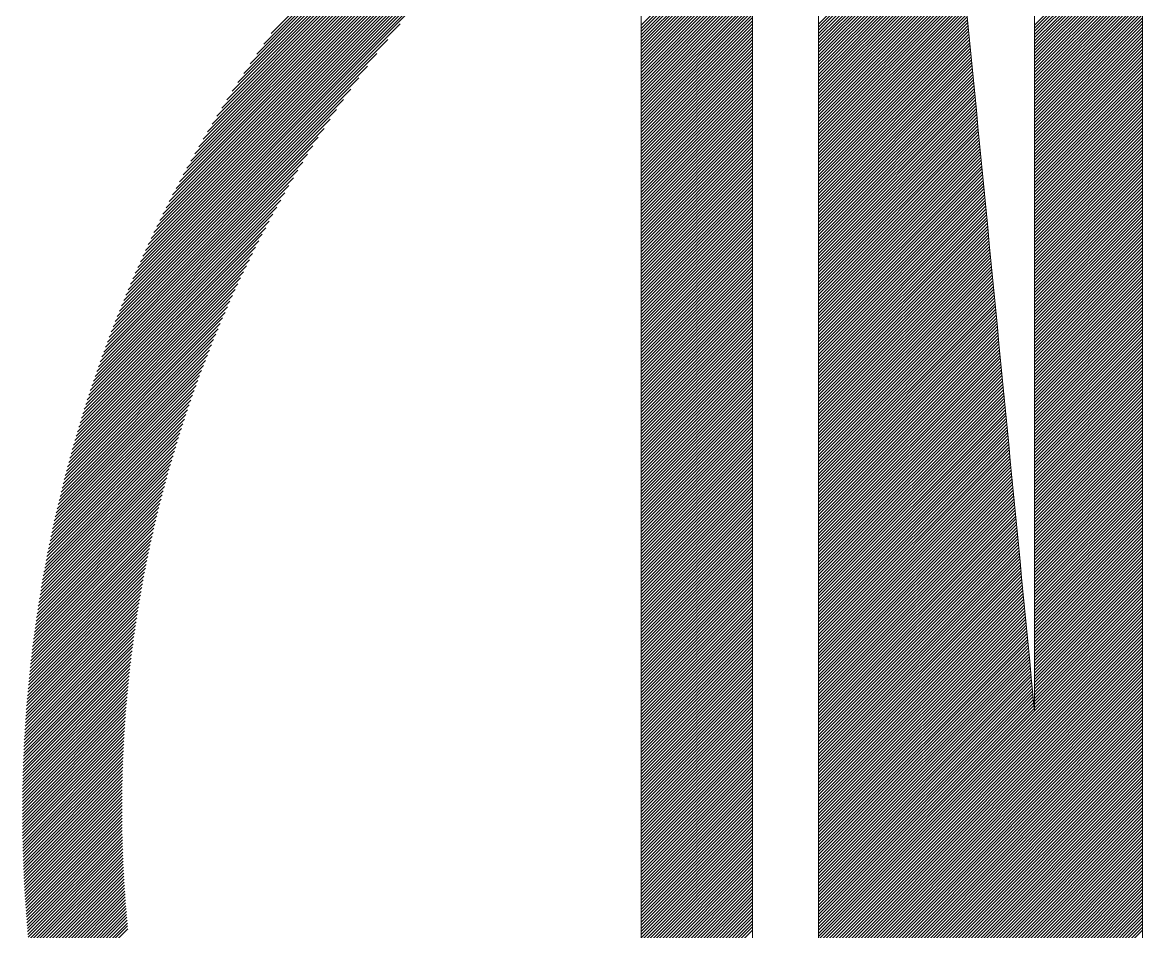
# Model space of a CAD drawing. Header units: inches. Extents: x 35 to 2894, y 23 to 617.
# Drawn here: x 835.71 to 845.79, y 130.03 to 138.21 of the extents above; entities that cross this region are included whole.
import ezdxf

# ---------------------------------------------------------------- set-up
doc = ezdxf.new("R2010")
doc.units = ezdxf.units.IN
doc.header["$MEASUREMENT"] = 0
doc.layers.add('ONDOCS', color=7, linetype='Continuous', lineweight=0)

msp = doc.modelspace()

# ---------------------------------------------------------------- linework, layer by layer
at = {"layer": 'ONDOCS', "color": 7, "linetype": 'Continuous', "lineweight": 0, "ltscale": 100}
for p, q in [((836.684, 135.851), (843.042, 142.209)), ((836.706, 135.901), (842.992, 142.187)), ((836.727, 135.951), (842.942, 142.166)), ((836.75, 136.001), (842.892, 142.143)), ((836.773, 136.052), (842.84, 142.12)), ((836.796, 136.104), (842.789, 142.097)), ((836.82, 136.156), (842.737, 142.073)), ((836.844, 136.209), (842.684, 142.049)), ((836.869, 136.262), (842.631, 142.024)), ((836.895, 136.316), (842.577, 141.998)), ((836.921, 136.371), (842.522, 141.972)), ((836.948, 136.426), (842.467, 141.945)), ((836.976, 136.482), (842.411, 141.917)), ((837.004, 136.539), (842.354, 141.889)), ((837.033, 136.596), (842.297, 141.86)), ((837.063, 136.654), (842.239, 141.83)), ((837.094, 136.713), (842.179, 141.799)), ((837.126, 136.773), (842.119, 141.767)), ((837.158, 136.834), (842.059, 141.735)), ((837.192, 136.896), (841.997, 141.701)), ((837.227, 136.959), (841.934, 141.666)), ((837.262, 137.023), (841.87, 141.631)), ((837.299, 137.088), (841.804, 141.594)), ((837.338, 137.155), (841.738, 141.555)), ((837.377, 137.223), (841.67, 141.516)), ((837.418, 137.292), (841.601, 141.475)), ((837.461, 137.363), (841.53, 141.432)), ((837.505, 137.436), (841.457, 141.388)), ((837.552, 137.511), (841.382, 141.341)), ((837.6, 137.587), (841.306, 141.293)), ((837.651, 137.666), (841.227, 141.242)), ((837.704, 137.748), (841.145, 141.189)), ((837.76, 137.832), (841.061, 141.133)), ((837.82, 137.92), (840.973, 141.073)), ((837.883, 138.011), (840.881, 141.01)), ((837.95, 138.107), (840.786, 140.943)), ((842.876, 138.191), (844.101, 139.416)), ((842.876, 138.163), (844.103, 139.39)), ((842.876, 138.135), (844.106, 139.364)), ((842.876, 138.107), (844.108, 139.338)), ((842.876, 138.078), (844.111, 139.313)), ((842.876, 138.05), (844.113, 139.287)), ((842.876, 138.022), (844.116, 139.261)), ((842.876, 137.993), (844.118, 139.235)), ((842.876, 137.965), (844.121, 139.209)), ((841.278, 138.18), (842.281, 139.183)), ((841.278, 138.152), (842.281, 139.155)), ((841.278, 138.123), (842.281, 139.126)), ((841.278, 138.095), (842.281, 139.098)), ((842.876, 137.937), (844.123, 139.184)), ((842.876, 137.909), (844.126, 139.158)), ((842.876, 137.88), (844.128, 139.132)), ((842.876, 137.852), (844.131, 139.106)), ((844.819, 138.182), (845.791, 139.154)), ((844.819, 138.154), (845.791, 139.126)), ((844.819, 138.126), (845.791, 139.097)), ((841.278, 138.067), (842.281, 139.07)), ((841.278, 138.038), (842.281, 139.041)), ((841.278, 138.01), (842.281, 139.013)), ((842.876, 137.824), (844.133, 139.08)), ((842.876, 137.795), (844.136, 139.055)), ((842.876, 137.767), (844.138, 139.029)), ((842.876, 137.739), (844.141, 139.003)), ((844.819, 138.097), (845.791, 139.069)), ((844.819, 138.069), (845.791, 139.041)), ((844.819, 138.041), (845.791, 139.012)), ((841.278, 137.982), (842.281, 138.985)), ((841.278, 137.954), (842.281, 138.956)), ((841.278, 137.925), (842.281, 138.928)), ((841.278, 137.897), (842.281, 138.9)), ((842.876, 137.71), (844.143, 138.977)), ((842.876, 137.682), (844.146, 138.952)), ((842.876, 137.654), (844.148, 138.926)), ((842.876, 137.626), (844.151, 138.9)), ((844.819, 138.012), (845.791, 138.984)), ((844.819, 137.984), (845.791, 138.956)), ((844.819, 137.956), (845.791, 138.927)), ((844.819, 137.928), (845.791, 138.899)), ((841.278, 137.869), (842.281, 138.872)), ((841.278, 137.84), (842.281, 138.843)), ((841.278, 137.812), (842.281, 138.815)), ((842.876, 137.597), (844.153, 138.874)), ((842.876, 137.569), (844.156, 138.848)), ((842.876, 137.541), (844.158, 138.823)), ((842.876, 137.512), (844.161, 138.797)), ((844.819, 137.899), (845.791, 138.871)), ((844.819, 137.871), (845.791, 138.843)), ((844.819, 137.843), (845.791, 138.814)), ((841.278, 137.784), (842.281, 138.787)), ((841.278, 137.756), (842.281, 138.758)), ((841.278, 137.727), (842.281, 138.73)), ((841.278, 137.699), (842.281, 138.702)), ((842.876, 137.484), (844.163, 138.771)), ((842.876, 137.456), (844.166, 138.745)), ((842.876, 137.428), (844.168, 138.719)), ((842.876, 137.399), (844.171, 138.694)), ((844.819, 137.814), (845.791, 138.786)), ((844.819, 137.786), (845.791, 138.758)), ((844.819, 137.758), (845.791, 138.729)), ((844.819, 137.73), (845.791, 138.701)), ((841.278, 137.671), (842.281, 138.674)), ((841.278, 137.642), (842.281, 138.645)), ((841.278, 137.614), (842.281, 138.617)), ((842.876, 137.371), (844.173, 138.668)), ((842.876, 137.343), (844.176, 138.642)), ((842.876, 137.314), (844.178, 138.616)), ((842.876, 137.286), (844.181, 138.59)), ((844.819, 137.701), (845.791, 138.673)), ((844.819, 137.673), (845.791, 138.644)), ((844.819, 137.645), (845.791, 138.616)), ((836.663, 135.802), (839.43, 138.568)), ((841.278, 137.586), (842.281, 138.589)), ((841.278, 137.557), (842.281, 138.56)), ((841.278, 137.529), (842.281, 138.532)), ((841.278, 137.501), (842.281, 138.504)), ((842.876, 137.258), (844.183, 138.565)), ((842.876, 137.229), (844.186, 138.539)), ((842.876, 137.201), (844.188, 138.513)), ((844.819, 137.616), (845.791, 138.588)), ((844.819, 137.588), (845.791, 138.56)), ((844.819, 137.56), (845.791, 138.531)), ((844.819, 137.531), (845.791, 138.503)), ((841.278, 137.473), (842.281, 138.475)), ((841.278, 137.444), (842.281, 138.447)), ((841.278, 137.416), (842.281, 138.419)), ((841.278, 137.388), (842.281, 138.391)), ((842.876, 137.173), (844.191, 138.487)), ((842.876, 137.145), (844.193, 138.462)), ((842.876, 137.116), (844.196, 138.436)), ((842.876, 137.088), (844.198, 138.41)), ((844.819, 137.503), (845.791, 138.475)), ((844.819, 137.475), (845.791, 138.446)), ((844.819, 137.447), (845.791, 138.418)), ((844.819, 137.418), (845.791, 138.39)), ((836.643, 135.753), (839.247, 138.358)), ((841.278, 137.359), (842.281, 138.362)), ((841.278, 137.331), (842.281, 138.334)), ((841.278, 137.303), (842.281, 138.306)), ((842.876, 137.06), (844.201, 138.384)), ((842.876, 137.031), (844.203, 138.358)), ((842.876, 137.003), (844.206, 138.333)), ((842.876, 136.975), (844.208, 138.307)), ((844.819, 137.39), (845.791, 138.362)), ((844.819, 137.362), (845.791, 138.333)), ((844.819, 137.333), (845.791, 138.305)), ((836.623, 135.705), (839.111, 138.193)), ((841.278, 137.275), (842.281, 138.277)), ((841.278, 137.246), (842.281, 138.249)), ((841.278, 137.218), (842.281, 138.221)), ((841.278, 137.19), (842.281, 138.193)), ((842.876, 136.947), (844.211, 138.281)), ((842.876, 136.918), (844.213, 138.255)), ((842.876, 136.89), (844.216, 138.229)), ((842.876, 136.862), (844.218, 138.204)), ((844.819, 137.305), (845.791, 138.277)), ((844.819, 137.277), (845.791, 138.248)), ((844.819, 137.249), (845.791, 138.22)), ((844.819, 137.22), (845.791, 138.192)), ((841.278, 137.161), (842.281, 138.164)), ((841.278, 137.133), (842.281, 138.136)), ((841.278, 137.105), (842.281, 138.108)), ((842.876, 136.833), (844.221, 138.178)), ((842.876, 136.805), (844.223, 138.152)), ((842.876, 136.777), (844.226, 138.126)), ((842.876, 136.748), (844.228, 138.1)), ((844.819, 137.192), (845.791, 138.163)), ((844.819, 137.164), (845.791, 138.135)), ((844.819, 137.135), (845.791, 138.107)), ((836.603, 135.657), (838.999, 138.053)), ((841.278, 137.076), (842.281, 138.079)), ((841.278, 137.048), (842.281, 138.051)), ((841.278, 137.02), (842.281, 138.023)), ((841.278, 136.992), (842.281, 137.994)), ((842.876, 136.72), (844.231, 138.075)), ((842.876, 136.692), (844.233, 138.049)), ((842.876, 136.664), (844.236, 138.023)), ((842.876, 136.635), (844.238, 137.997)), ((844.819, 137.107), (845.791, 138.079)), ((844.819, 137.079), (845.791, 138.05)), ((844.819, 137.05), (845.791, 138.022)), ((844.819, 137.022), (845.791, 137.994)), ((836.584, 135.609), (838.902, 137.927)), ((841.278, 136.963), (842.281, 137.966)), ((841.278, 136.935), (842.281, 137.938)), ((841.278, 136.907), (842.281, 137.91)), ((842.876, 136.607), (844.241, 137.971)), ((842.876, 136.579), (844.243, 137.946)), ((842.876, 136.55), (844.246, 137.92)), ((842.876, 136.522), (844.248, 137.894)), ((844.819, 136.994), (845.791, 137.965)), ((844.819, 136.966), (845.791, 137.937)), ((844.819, 136.937), (845.791, 137.909)), ((836.565, 135.562), (838.816, 137.813)), ((841.278, 136.878), (842.281, 137.881)), ((841.278, 136.85), (842.281, 137.853)), ((841.278, 136.822), (842.281, 137.825)), ((841.278, 136.793), (842.281, 137.796)), ((842.876, 136.494), (844.251, 137.868)), ((842.876, 136.465), (844.253, 137.843)), ((842.876, 136.437), (844.256, 137.817)), ((842.876, 136.409), (844.258, 137.791)), ((844.819, 136.909), (845.791, 137.881)), ((844.819, 136.881), (845.791, 137.852)), ((844.819, 136.852), (845.791, 137.824)), ((844.819, 136.824), (845.791, 137.796)), ((836.547, 135.515), (838.738, 137.707)), ((841.278, 136.765), (842.281, 137.768)), ((841.278, 136.737), (842.281, 137.74)), ((841.278, 136.709), (842.281, 137.712)), ((841.278, 136.68), (842.281, 137.683)), ((842.876, 136.381), (844.261, 137.765)), ((842.876, 136.352), (844.263, 137.739)), ((842.876, 136.324), (844.266, 137.714)), ((842.876, 136.296), (844.268, 137.688)), ((844.819, 136.796), (845.791, 137.767)), ((844.819, 136.767), (845.791, 137.739)), ((844.819, 136.739), (845.791, 137.711)), ((836.529, 135.469), (838.666, 137.607)), ((841.278, 136.652), (842.281, 137.655)), ((841.278, 136.624), (842.281, 137.627)), ((841.278, 136.595), (842.281, 137.598)), ((842.876, 136.267), (844.271, 137.662)), ((842.876, 136.239), (844.273, 137.636)), ((842.876, 136.211), (844.276, 137.61)), ((842.876, 136.183), (844.278, 137.585)), ((844.819, 136.711), (845.791, 137.682)), ((844.819, 136.683), (845.791, 137.654)), ((844.819, 136.654), (845.791, 137.626)), ((844.819, 136.626), (845.791, 137.598)), ((836.511, 135.423), (838.6, 137.512)), ((841.278, 136.567), (842.281, 137.57)), ((841.278, 136.539), (842.281, 137.542)), ((841.278, 136.511), (842.281, 137.513)), ((841.278, 136.482), (842.281, 137.485)), ((842.876, 136.154), (844.281, 137.559)), ((842.876, 136.126), (844.283, 137.533)), ((842.876, 136.098), (844.286, 137.507)), ((842.876, 136.069), (844.288, 137.481)), ((844.819, 136.598), (845.791, 137.569)), ((844.819, 136.569), (845.791, 137.541)), ((844.819, 136.541), (845.791, 137.513)), ((844.819, 136.513), (845.791, 137.484)), ((836.493, 135.377), (838.539, 137.422)), ((841.278, 136.454), (842.281, 137.457)), ((841.278, 136.426), (842.281, 137.429)), ((841.278, 136.397), (842.281, 137.4)), ((842.876, 136.041), (844.291, 137.456)), ((842.876, 136.013), (844.293, 137.43)), ((842.876, 135.984), (844.296, 137.404)), ((844.819, 136.485), (845.791, 137.456)), ((844.819, 136.456), (845.791, 137.428)), ((844.819, 136.428), (845.791, 137.4)), ((836.476, 135.332), (838.481, 137.336)), ((841.278, 136.369), (842.281, 137.372)), ((841.278, 136.341), (842.281, 137.344)), ((841.278, 136.312), (842.281, 137.315)), ((841.278, 136.284), (842.281, 137.287)), ((842.876, 135.956), (844.298, 137.378)), ((842.876, 135.928), (844.301, 137.352)), ((842.876, 135.9), (844.303, 137.327)), ((842.876, 135.871), (844.306, 137.301)), ((844.819, 136.4), (845.791, 137.371)), ((844.819, 136.371), (845.791, 137.343)), ((844.819, 136.343), (845.791, 137.315)), ((844.819, 136.315), (845.791, 137.286)), ((836.46, 135.287), (838.426, 137.253)), ((841.278, 136.256), (842.281, 137.259)), ((841.278, 136.228), (842.281, 137.23)), ((841.278, 136.199), (842.281, 137.202)), ((842.876, 135.843), (844.308, 137.275)), ((842.876, 135.815), (844.311, 137.249)), ((842.876, 135.786), (844.313, 137.224)), ((842.876, 135.758), (844.316, 137.198)), ((844.819, 136.286), (845.791, 137.258)), ((844.819, 136.258), (845.791, 137.23)), ((844.819, 136.23), (845.791, 137.201)), ((836.427, 135.198), (838.325, 137.096)), ((836.443, 135.242), (838.374, 137.173)), ((841.278, 136.171), (842.281, 137.174)), ((841.278, 136.143), (842.281, 137.146)), ((841.278, 136.114), (842.281, 137.117)), ((841.278, 136.086), (842.281, 137.089)), ((842.876, 135.73), (844.318, 137.172)), ((842.876, 135.702), (844.321, 137.146)), ((842.876, 135.673), (844.323, 137.12)), ((842.876, 135.645), (844.326, 137.095)), ((844.819, 136.202), (845.791, 137.173)), ((844.819, 136.173), (845.791, 137.145)), ((844.819, 136.145), (845.791, 137.117)), ((844.819, 136.117), (845.791, 137.088)), ((836.411, 135.154), (838.278, 137.021)), ((841.278, 136.058), (842.281, 137.061)), ((841.278, 136.03), (842.281, 137.032)), ((841.278, 136.001), (842.281, 137.004)), ((842.876, 135.617), (844.329, 137.069)), ((842.876, 135.588), (844.331, 137.043)), ((842.876, 135.56), (844.334, 137.017)), ((842.876, 135.532), (844.336, 136.991)), ((844.819, 136.088), (845.791, 137.06)), ((844.819, 136.06), (845.791, 137.032)), ((844.819, 136.032), (845.791, 137.003)), ((836.381, 135.066), (838.191, 136.877)), ((836.396, 135.11), (838.234, 136.948)), ((841.278, 135.973), (842.281, 136.976)), ((841.278, 135.945), (842.281, 136.948)), ((841.278, 135.916), (842.281, 136.919)), ((841.278, 135.888), (842.281, 136.891)), ((842.876, 135.503), (844.339, 136.966)), ((842.876, 135.475), (844.341, 136.94)), ((842.876, 135.447), (844.344, 136.914)), ((842.876, 135.419), (844.346, 136.888)), ((844.819, 136.004), (845.791, 136.975)), ((844.819, 135.975), (845.791, 136.947)), ((844.819, 135.947), (845.791, 136.919)), ((844.819, 135.919), (845.791, 136.89)), ((836.366, 135.023), (838.15, 136.807)), ((841.278, 135.86), (842.281, 136.863)), ((841.278, 135.831), (842.281, 136.834)), ((841.278, 135.803), (842.281, 136.806)), ((841.278, 135.775), (842.281, 136.778)), ((842.876, 135.39), (844.349, 136.862)), ((842.876, 135.362), (844.351, 136.837)), ((842.876, 135.334), (844.354, 136.811)), ((842.876, 135.305), (844.356, 136.785)), ((844.819, 135.89), (845.791, 136.862)), ((844.819, 135.862), (845.791, 136.834)), ((844.819, 135.834), (845.791, 136.805)), ((844.819, 135.805), (845.791, 136.777)), ((836.351, 134.98), (838.11, 136.739)), ((841.278, 135.747), (842.281, 136.749)), ((841.278, 135.718), (842.281, 136.721)), ((841.278, 135.69), (842.281, 136.693)), ((842.876, 135.277), (844.359, 136.759)), ((842.876, 135.249), (844.361, 136.733)), ((842.876, 135.221), (844.364, 136.708)), ((842.876, 135.192), (844.366, 136.682)), ((844.819, 135.777), (845.791, 136.749)), ((844.819, 135.749), (845.791, 136.72)), ((844.819, 135.721), (845.791, 136.692)), ((836.323, 134.895), (838.036, 136.608)), ((836.337, 134.937), (838.072, 136.673)), ((841.278, 135.662), (842.281, 136.665)), ((841.278, 135.633), (842.281, 136.636)), ((841.278, 135.605), (842.281, 136.608)), ((841.278, 135.577), (842.281, 136.58)), ((842.876, 135.164), (844.369, 136.656)), ((842.876, 135.136), (844.371, 136.63)), ((842.876, 135.107), (844.374, 136.605)), ((842.876, 135.079), (844.376, 136.579)), ((844.819, 135.692), (845.791, 136.664)), ((844.819, 135.664), (845.791, 136.636)), ((844.819, 135.636), (845.791, 136.607)), ((844.819, 135.607), (845.791, 136.579)), ((836.295, 134.811), (837.966, 136.482)), ((836.309, 134.853), (838, 136.544)), ((841.278, 135.549), (842.281, 136.551)), ((841.278, 135.52), (842.281, 136.523)), ((841.278, 135.492), (842.281, 136.495)), ((842.876, 135.051), (844.379, 136.553)), ((842.876, 135.022), (844.381, 136.527)), ((842.876, 134.994), (844.384, 136.501)), ((842.876, 134.966), (844.386, 136.476)), ((844.819, 135.579), (845.791, 136.551)), ((844.819, 135.551), (845.791, 136.522)), ((844.819, 135.523), (845.791, 136.494)), ((836.282, 134.769), (837.933, 136.42)), ((841.278, 135.464), (842.281, 136.467)), ((841.278, 135.435), (842.281, 136.438)), ((841.278, 135.407), (842.281, 136.41)), ((841.278, 135.379), (842.281, 136.382)), ((842.876, 134.938), (844.389, 136.45)), ((842.876, 134.909), (844.391, 136.424)), ((842.876, 134.881), (844.394, 136.398)), ((842.876, 134.853), (844.396, 136.372)), ((844.819, 135.494), (845.791, 136.466)), ((844.819, 135.466), (845.791, 136.437)), ((844.819, 135.438), (845.791, 136.409)), ((844.819, 135.409), (845.791, 136.381)), ((836.256, 134.687), (837.87, 136.301)), ((836.269, 134.728), (837.901, 136.36)), ((841.278, 135.35), (842.281, 136.353)), ((841.278, 135.322), (842.281, 136.325)), ((841.278, 135.294), (842.281, 136.297)), ((842.876, 134.824), (844.399, 136.347)), ((842.876, 134.796), (844.401, 136.321)), ((842.876, 134.768), (844.404, 136.295)), ((844.819, 135.381), (845.791, 136.353)), ((844.819, 135.353), (845.791, 136.324)), ((844.819, 135.324), (845.791, 136.296)), ((836.231, 134.605), (837.81, 136.185)), ((836.243, 134.646), (837.839, 136.242)), ((841.278, 135.266), (842.281, 136.268)), ((841.278, 135.237), (842.281, 136.24)), ((841.278, 135.209), (842.281, 136.212)), ((841.278, 135.181), (842.281, 136.184)), ((842.876, 134.739), (844.406, 136.269)), ((842.876, 134.711), (844.409, 136.243)), ((842.876, 134.683), (844.411, 136.218)), ((842.876, 134.655), (844.414, 136.192)), ((844.819, 135.296), (845.791, 136.268)), ((844.819, 135.268), (845.791, 136.239)), ((844.819, 135.24), (845.791, 136.211)), ((844.819, 135.211), (845.791, 136.183)), ((836.207, 134.524), (837.754, 136.072)), ((836.219, 134.565), (837.782, 136.128)), ((841.278, 135.152), (842.281, 136.155)), ((841.278, 135.124), (842.281, 136.127)), ((841.278, 135.096), (842.281, 136.099)), ((841.278, 135.067), (842.281, 136.07)), ((842.876, 134.626), (844.416, 136.166)), ((842.876, 134.598), (844.419, 136.14)), ((842.876, 134.57), (844.421, 136.114)), ((842.876, 134.541), (844.424, 136.089)), ((844.819, 135.183), (845.791, 136.155)), ((844.819, 135.155), (845.791, 136.126)), ((844.819, 135.126), (845.791, 136.098)), ((836.195, 134.484), (837.727, 136.017)), ((841.278, 135.039), (842.281, 136.042)), ((841.278, 135.011), (842.281, 136.014)), ((841.278, 134.983), (842.281, 135.986)), ((842.876, 134.513), (844.426, 136.063)), ((842.876, 134.485), (844.429, 136.037)), ((842.876, 134.457), (844.431, 136.011)), ((842.876, 134.428), (844.434, 135.986)), ((844.819, 135.098), (845.791, 136.07)), ((844.819, 135.07), (845.791, 136.041)), ((844.819, 135.041), (845.791, 136.013)), ((844.819, 135.013), (845.791, 135.985)), ((836.172, 134.405), (837.675, 135.908)), ((836.183, 134.445), (837.701, 135.962)), ((841.278, 134.954), (842.281, 135.957)), ((841.278, 134.926), (842.281, 135.929)), ((841.278, 134.898), (842.281, 135.901)), ((841.278, 134.869), (842.281, 135.872)), ((842.876, 134.4), (844.436, 135.96)), ((842.876, 134.372), (844.439, 135.934)), ((842.876, 134.343), (844.441, 135.908)), ((842.876, 134.315), (844.444, 135.882)), ((844.819, 134.985), (845.791, 135.956)), ((844.819, 134.957), (845.791, 135.928)), ((844.819, 134.928), (845.791, 135.9)), ((844.819, 134.9), (845.791, 135.872)), ((836.15, 134.326), (837.626, 135.803)), ((836.161, 134.365), (837.65, 135.855)), ((841.278, 134.841), (842.281, 135.844)), ((841.278, 134.813), (842.281, 135.816)), ((841.278, 134.785), (842.281, 135.787)), ((842.876, 134.287), (844.446, 135.857)), ((842.876, 134.258), (844.449, 135.831)), ((842.876, 134.23), (844.451, 135.805)), ((842.876, 134.202), (844.454, 135.779)), ((844.819, 134.872), (845.791, 135.843)), ((844.819, 134.843), (845.791, 135.815)), ((844.819, 134.815), (845.791, 135.787)), ((836.129, 134.248), (837.579, 135.699)), ((836.139, 134.287), (837.603, 135.751)), ((841.278, 134.756), (842.281, 135.759)), ((841.278, 134.728), (842.281, 135.731)), ((841.278, 134.7), (842.281, 135.703)), ((841.278, 134.671), (842.281, 135.674)), ((842.876, 134.174), (844.456, 135.753)), ((842.876, 134.145), (844.459, 135.728)), ((842.876, 134.117), (844.461, 135.702)), ((842.876, 134.089), (844.464, 135.676)), ((844.819, 134.787), (845.791, 135.758)), ((844.819, 134.759), (845.791, 135.73)), ((844.819, 134.73), (845.791, 135.702)), ((844.819, 134.702), (845.791, 135.674)), ((836.108, 134.171), (837.535, 135.598)), ((836.118, 134.21), (837.557, 135.648)), ((841.278, 134.643), (842.281, 135.646)), ((841.278, 134.615), (842.281, 135.618)), ((841.278, 134.586), (842.281, 135.589)), ((842.876, 134.06), (844.466, 135.65)), ((842.876, 134.032), (844.469, 135.624)), ((842.876, 134.004), (844.471, 135.599)), ((842.876, 133.976), (844.474, 135.573)), ((844.819, 134.674), (845.791, 135.645)), ((844.819, 134.645), (845.791, 135.617)), ((844.819, 134.617), (845.791, 135.589)), ((836.088, 134.095), (837.492, 135.499)), ((836.098, 134.133), (837.513, 135.548)), ((841.278, 134.558), (842.281, 135.561)), ((841.278, 134.53), (842.281, 135.533)), ((841.278, 134.502), (842.281, 135.505)), ((841.278, 134.473), (842.281, 135.476)), ((842.876, 133.947), (844.476, 135.547)), ((842.876, 133.919), (844.479, 135.521)), ((842.876, 133.891), (844.481, 135.495)), ((842.876, 133.862), (844.484, 135.47)), ((844.819, 134.589), (845.791, 135.56)), ((844.819, 134.56), (845.791, 135.532)), ((844.819, 134.532), (845.791, 135.504)), ((844.819, 134.504), (845.791, 135.475)), ((836.069, 134.019), (837.452, 135.402)), ((836.079, 134.057), (837.472, 135.45)), ((841.278, 134.445), (842.281, 135.448)), ((841.278, 134.417), (842.281, 135.42)), ((841.278, 134.388), (842.281, 135.391)), ((842.876, 133.834), (844.486, 135.444)), ((842.876, 133.806), (844.489, 135.418)), ((842.876, 133.777), (844.491, 135.392)), ((842.876, 133.749), (844.494, 135.367)), ((844.819, 134.476), (845.791, 135.447)), ((844.819, 134.447), (845.791, 135.419)), ((844.819, 134.419), (845.791, 135.391)), ((836.051, 133.944), (837.413, 135.307)), ((836.06, 133.982), (837.432, 135.354)), ((841.278, 134.36), (842.281, 135.363)), ((841.278, 134.332), (842.281, 135.335)), ((841.278, 134.304), (842.281, 135.306)), ((841.278, 134.275), (842.281, 135.278)), ((842.876, 133.721), (844.496, 135.341)), ((842.876, 133.693), (844.499, 135.315)), ((842.876, 133.664), (844.501, 135.289)), ((844.819, 134.391), (845.791, 135.362)), ((844.819, 134.362), (845.791, 135.334)), ((844.819, 134.334), (845.791, 135.306)), ((844.819, 134.306), (845.791, 135.277)), ((836.024, 133.833), (837.358, 135.167)), ((836.033, 133.87), (837.376, 135.213)), ((836.042, 133.907), (837.394, 135.26)), ((841.278, 134.247), (842.281, 135.25)), ((841.278, 134.219), (842.281, 135.222)), ((841.278, 134.19), (842.281, 135.193)), ((841.278, 134.162), (842.281, 135.165)), ((842.876, 133.636), (844.504, 135.263)), ((842.876, 133.608), (844.506, 135.238)), ((842.876, 133.579), (844.509, 135.212)), ((842.876, 133.551), (844.511, 135.186)), ((844.819, 134.278), (845.791, 135.249)), ((844.819, 134.249), (845.791, 135.221)), ((844.819, 134.221), (845.791, 135.193)), ((844.819, 134.193), (845.791, 135.164)), ((836.008, 133.76), (837.323, 135.075)), ((836.016, 133.796), (837.34, 135.121)), ((841.278, 134.134), (842.281, 135.137)), ((841.278, 134.105), (842.281, 135.108)), ((841.278, 134.077), (842.281, 135.08)), ((842.876, 133.523), (844.514, 135.16)), ((842.876, 133.495), (844.516, 135.134)), ((842.876, 133.466), (844.519, 135.109)), ((842.876, 133.438), (844.521, 135.083)), ((844.819, 134.164), (845.791, 135.136)), ((844.819, 134.136), (845.791, 135.108)), ((844.819, 134.108), (845.791, 135.079)), ((835.991, 133.687), (837.29, 134.985)), ((835.999, 133.723), (837.306, 135.03)), ((841.278, 134.049), (842.281, 135.052)), ((841.278, 134.021), (842.281, 135.023)), ((841.278, 133.992), (842.281, 134.995)), ((841.278, 133.964), (842.281, 134.967)), ((842.876, 133.41), (844.524, 135.057)), ((842.876, 133.381), (844.526, 135.031)), ((842.876, 133.353), (844.529, 135.005)), ((842.876, 133.325), (844.531, 134.98)), ((844.819, 134.079), (845.791, 135.051)), ((844.819, 134.051), (845.791, 135.023)), ((844.819, 134.023), (845.791, 134.994)), ((844.819, 133.995), (845.791, 134.966)), ((835.976, 133.615), (837.258, 134.897)), ((835.984, 133.651), (837.274, 134.941)), ((841.278, 133.936), (842.281, 134.939)), ((841.278, 133.907), (842.281, 134.91)), ((841.278, 133.879), (842.281, 134.882)), ((842.876, 133.296), (844.534, 134.954)), ((842.876, 133.268), (844.536, 134.928)), ((842.876, 133.24), (844.539, 134.902)), ((842.876, 133.212), (844.541, 134.876)), ((844.819, 133.966), (845.791, 134.938)), ((844.819, 133.938), (845.791, 134.91)), ((844.819, 133.91), (845.791, 134.881)), ((835.954, 133.507), (837.212, 134.766)), ((835.961, 133.543), (837.227, 134.809)), ((835.968, 133.579), (837.242, 134.853)), ((841.278, 133.851), (842.281, 134.854)), ((841.278, 133.823), (842.281, 134.825)), ((841.278, 133.794), (842.281, 134.797)), ((841.278, 133.766), (842.281, 134.769)), ((842.876, 133.183), (844.544, 134.851)), ((842.876, 133.155), (844.546, 134.825)), ((842.876, 133.127), (844.549, 134.799)), ((842.876, 133.098), (844.551, 134.773)), ((844.819, 133.881), (845.791, 134.853)), ((844.819, 133.853), (845.791, 134.825)), ((844.819, 133.825), (845.791, 134.796)), ((844.819, 133.797), (845.791, 134.768)), ((835.939, 133.437), (837.183, 134.681)), ((835.946, 133.472), (837.198, 134.723)), ((841.278, 133.738), (842.281, 134.741)), ((841.278, 133.709), (842.281, 134.712)), ((841.278, 133.681), (842.281, 134.684)), ((842.876, 133.07), (844.554, 134.748)), ((842.876, 133.042), (844.556, 134.722)), ((842.876, 133.013), (844.559, 134.696)), ((842.876, 132.985), (844.561, 134.67)), ((844.819, 133.768), (845.791, 134.74)), ((844.819, 133.74), (845.791, 134.711)), ((844.819, 133.712), (845.791, 134.683)), ((835.926, 133.367), (837.156, 134.596)), ((835.933, 133.402), (837.169, 134.638)), ((841.278, 133.653), (842.281, 134.656)), ((841.278, 133.624), (842.281, 134.627)), ((841.278, 133.596), (842.281, 134.599)), ((841.278, 133.568), (842.281, 134.571)), ((842.876, 132.957), (844.564, 134.644)), ((842.876, 132.929), (844.566, 134.619)), ((842.876, 132.9), (844.569, 134.593)), ((842.876, 132.872), (844.571, 134.567)), ((844.819, 133.683), (845.791, 134.655)), ((844.819, 133.655), (845.791, 134.627)), ((844.819, 133.627), (845.791, 134.598)), ((844.819, 133.598), (845.791, 134.57)), ((835.906, 133.262), (837.116, 134.472)), ((835.913, 133.297), (837.129, 134.513)), ((835.919, 133.332), (837.142, 134.555)), ((841.278, 133.54), (842.281, 134.542)), ((841.278, 133.511), (842.281, 134.514)), ((841.278, 133.483), (842.281, 134.486)), ((841.278, 133.455), (842.281, 134.458)), ((842.876, 132.844), (844.574, 134.541)), ((842.876, 132.815), (844.576, 134.515)), ((842.876, 132.787), (844.579, 134.49)), ((842.876, 132.759), (844.581, 134.464)), ((844.819, 133.57), (845.791, 134.542)), ((844.819, 133.542), (845.791, 134.513)), ((844.819, 133.514), (845.791, 134.485)), ((835.894, 133.193), (837.091, 134.39)), ((835.9, 133.228), (837.103, 134.431)), ((841.278, 133.426), (842.281, 134.429)), ((841.278, 133.398), (842.281, 134.401)), ((841.278, 133.37), (842.281, 134.373)), ((842.876, 132.731), (844.584, 134.438)), ((842.876, 132.702), (844.586, 134.412)), ((842.876, 132.674), (844.589, 134.386)), ((842.876, 132.646), (844.591, 134.361)), ((844.819, 133.485), (845.791, 134.457)), ((844.819, 133.457), (845.791, 134.429)), ((844.819, 133.429), (845.791, 134.4)), ((844.819, 133.4), (845.791, 134.372)), ((835.877, 133.091), (837.055, 134.269)), ((835.882, 133.125), (837.067, 134.309)), ((835.888, 133.159), (837.079, 134.35)), ((841.278, 133.342), (842.281, 134.344)), ((841.278, 133.313), (842.281, 134.316)), ((841.278, 133.285), (842.281, 134.288)), ((841.278, 133.257), (842.281, 134.26)), ((842.876, 132.617), (844.594, 134.335)), ((842.876, 132.589), (844.596, 134.309)), ((842.876, 132.561), (844.599, 134.283)), ((842.876, 132.532), (844.601, 134.258)), ((844.819, 133.372), (845.791, 134.344)), ((844.819, 133.344), (845.791, 134.315)), ((844.819, 133.315), (845.791, 134.287)), ((844.819, 133.287), (845.791, 134.259)), ((835.865, 133.023), (837.032, 134.19)), ((835.871, 133.057), (837.043, 134.229)), ((841.278, 133.228), (842.281, 134.231)), ((841.278, 133.2), (842.281, 134.203)), ((841.278, 133.172), (842.281, 134.175)), ((842.876, 132.504), (844.604, 134.232)), ((842.876, 132.476), (844.606, 134.206)), ((842.876, 132.448), (844.609, 134.18)), ((844.819, 133.259), (845.791, 134.23)), ((844.819, 133.231), (845.791, 134.202)), ((844.819, 133.202), (845.791, 134.174)), ((835.85, 132.923), (836.999, 134.072)), ((835.855, 132.956), (837.01, 134.111)), ((835.86, 132.99), (837.021, 134.15)), ((841.278, 133.143), (842.281, 134.146)), ((841.278, 133.115), (842.281, 134.118)), ((841.278, 133.087), (842.281, 134.09)), ((841.278, 133.059), (842.281, 134.061)), ((842.876, 132.419), (844.611, 134.154)), ((842.876, 132.391), (844.614, 134.129)), ((842.876, 132.363), (844.616, 134.103)), ((842.876, 132.334), (844.619, 134.077)), ((844.819, 133.174), (845.791, 134.146)), ((844.819, 133.146), (845.791, 134.117)), ((844.819, 133.117), (845.791, 134.089)), ((844.819, 133.089), (845.791, 134.061)), ((835.835, 132.823), (836.969, 133.957)), ((835.84, 132.856), (836.979, 133.995)), ((835.845, 132.889), (836.989, 134.034)), ((841.278, 133.03), (842.281, 134.033)), ((841.278, 133.002), (842.281, 134.005)), ((841.278, 132.974), (842.281, 133.977)), ((842.876, 132.306), (844.621, 134.051)), ((842.876, 132.278), (844.624, 134.025)), ((842.876, 132.25), (844.626, 134)), ((842.876, 132.221), (844.629, 133.974)), ((844.819, 133.061), (845.791, 134.032)), ((844.819, 133.033), (845.791, 134.004)), ((844.819, 133.004), (845.791, 133.976)), ((835.826, 132.757), (836.949, 133.881)), ((835.83, 132.79), (836.959, 133.919)), ((841.278, 132.945), (842.281, 133.948)), ((841.278, 132.917), (842.281, 133.92)), ((841.278, 132.889), (842.281, 133.892)), ((841.278, 132.86), (842.281, 133.863)), ((842.876, 132.193), (844.631, 133.948)), ((842.876, 132.165), (844.634, 133.922)), ((842.876, 132.136), (844.636, 133.896)), ((842.876, 132.108), (844.639, 133.871)), ((844.819, 132.976), (845.791, 133.948)), ((844.819, 132.948), (845.791, 133.919)), ((844.819, 132.919), (845.791, 133.891)), ((844.819, 132.891), (845.791, 133.863)), ((835.812, 132.659), (836.921, 133.768)), ((835.817, 132.692), (836.93, 133.805)), ((835.821, 132.724), (836.94, 133.843)), ((841.278, 132.832), (842.281, 133.835)), ((841.278, 132.804), (842.281, 133.807)), ((841.278, 132.776), (842.281, 133.779)), ((842.876, 132.08), (844.641, 133.845)), ((842.876, 132.051), (844.644, 133.819)), ((842.876, 132.023), (844.646, 133.793)), ((842.876, 131.995), (844.649, 133.767)), ((844.819, 132.863), (845.791, 133.834)), ((844.819, 132.834), (845.791, 133.806)), ((844.819, 132.806), (845.791, 133.778)), ((835.8, 132.562), (836.895, 133.657)), ((835.804, 132.594), (836.904, 133.694)), ((835.808, 132.627), (836.912, 133.731)), ((841.278, 132.747), (842.281, 133.75)), ((841.278, 132.719), (842.281, 133.722)), ((841.278, 132.691), (842.281, 133.694)), ((841.278, 132.662), (842.281, 133.665)), ((842.876, 131.967), (844.651, 133.742)), ((842.876, 131.938), (844.654, 133.716)), ((842.876, 131.91), (844.656, 133.69)), ((842.876, 131.882), (844.659, 133.664)), ((844.819, 132.778), (845.791, 133.749)), ((844.819, 132.75), (845.791, 133.721)), ((844.819, 132.721), (845.791, 133.693)), ((844.819, 132.693), (845.791, 133.665)), ((835.793, 132.498), (836.878, 133.583)), ((835.796, 132.53), (836.887, 133.62)), ((841.278, 132.634), (842.281, 133.637)), ((841.278, 132.606), (842.281, 133.609)), ((841.278, 132.578), (842.281, 133.58)), ((841.278, 132.549), (842.281, 133.552)), ((842.876, 131.853), (844.661, 133.639)), ((842.876, 131.825), (844.664, 133.613)), ((842.876, 131.797), (844.666, 133.587)), ((842.876, 131.769), (844.669, 133.561)), ((844.819, 132.665), (845.791, 133.636)), ((844.819, 132.636), (845.791, 133.608)), ((844.819, 132.608), (845.791, 133.58)), ((844.819, 132.58), (845.791, 133.551)), ((835.782, 132.402), (836.855, 133.475)), ((835.785, 132.434), (836.862, 133.511)), ((835.789, 132.466), (836.87, 133.547)), ((841.278, 132.521), (842.281, 133.524)), ((841.278, 132.493), (842.281, 133.496)), ((841.278, 132.464), (842.281, 133.467)), ((842.876, 131.74), (844.672, 133.535)), ((842.876, 131.712), (844.674, 133.51)), ((842.876, 131.684), (844.677, 133.484)), ((842.876, 131.655), (844.679, 133.458)), ((844.819, 132.552), (845.791, 133.523)), ((844.819, 132.523), (845.791, 133.495)), ((844.819, 132.495), (845.791, 133.467)), ((835.772, 132.307), (836.832, 133.368)), ((835.775, 132.339), (836.84, 133.403)), ((835.778, 132.37), (836.847, 133.439)), ((841.278, 132.436), (842.281, 133.439)), ((841.278, 132.408), (842.281, 133.411)), ((841.278, 132.379), (842.281, 133.382)), ((841.278, 132.351), (842.281, 133.354)), ((842.876, 131.627), (844.682, 133.432)), ((842.876, 131.599), (844.684, 133.406)), ((842.876, 131.57), (844.687, 133.381)), ((842.876, 131.542), (844.689, 133.355)), ((844.819, 132.467), (845.791, 133.438)), ((844.819, 132.438), (845.791, 133.41)), ((844.819, 132.41), (845.791, 133.382)), ((844.819, 132.382), (845.791, 133.353)), ((835.763, 132.213), (836.811, 133.262)), ((835.766, 132.245), (836.818, 133.297)), ((835.769, 132.276), (836.825, 133.332)), ((841.278, 132.323), (842.281, 133.326)), ((841.278, 132.295), (842.281, 133.297)), ((841.278, 132.266), (842.281, 133.269)), ((842.876, 131.514), (844.692, 133.329)), ((842.876, 131.486), (844.694, 133.303)), ((842.876, 131.457), (844.697, 133.277)), ((842.876, 131.429), (844.699, 133.252)), ((844.819, 132.353), (845.791, 133.325)), ((844.819, 132.325), (845.791, 133.297)), ((844.819, 132.297), (845.791, 133.268)), ((835.755, 132.12), (836.792, 133.157)), ((835.757, 132.151), (836.798, 133.192)), ((835.76, 132.182), (836.805, 133.227)), ((841.278, 132.238), (842.281, 133.241)), ((841.278, 132.21), (842.281, 133.213)), ((841.278, 132.181), (842.281, 133.184)), ((841.278, 132.153), (842.281, 133.156)), ((842.876, 131.401), (844.702, 133.226)), ((842.876, 131.372), (844.704, 133.2)), ((842.876, 131.344), (844.707, 133.174)), ((842.876, 131.316), (844.709, 133.148)), ((844.819, 132.269), (845.791, 133.24)), ((844.819, 132.24), (845.791, 133.212)), ((844.819, 132.212), (845.791, 133.184)), ((844.819, 132.184), (845.791, 133.155)), ((835.747, 132.028), (836.773, 133.054)), ((835.75, 132.059), (836.779, 133.088)), ((835.752, 132.089), (836.785, 133.123)), ((841.278, 132.125), (842.281, 133.128)), ((841.278, 132.097), (842.281, 133.099)), ((841.278, 132.068), (842.281, 133.071)), ((842.876, 131.287), (844.712, 133.123)), ((842.876, 131.259), (844.714, 133.097)), ((842.876, 131.231), (844.717, 133.071)), ((844.819, 132.155), (845.791, 133.127)), ((844.819, 132.127), (845.791, 133.099)), ((844.819, 132.099), (845.791, 133.07)), ((835.741, 131.936), (836.756, 132.952)), ((835.743, 131.967), (836.762, 132.986)), ((835.745, 131.997), (836.767, 133.02)), ((841.278, 132.04), (842.281, 133.043)), ((841.278, 132.012), (842.281, 133.015)), ((841.278, 131.983), (842.281, 132.986)), ((841.278, 131.955), (842.281, 132.958)), ((842.876, 131.203), (844.719, 133.045)), ((842.876, 131.174), (844.722, 133.02)), ((842.876, 131.146), (844.724, 132.994)), ((842.876, 131.118), (844.727, 132.968)), ((842.876, 130.043), (845.791, 132.957)), ((844.819, 132.071), (845.791, 133.042)), ((844.819, 132.042), (845.791, 133.014)), ((844.819, 132.014), (845.791, 132.985)), ((835.735, 131.845), (836.74, 132.851)), ((835.737, 131.876), (836.745, 132.884)), ((835.739, 131.906), (836.75, 132.918)), ((841.278, 131.927), (842.281, 132.93)), ((841.278, 131.898), (842.281, 132.901)), ((841.278, 131.87), (842.281, 132.873)), ((841.278, 131.842), (842.281, 132.845)), ((842.876, 131.089), (844.729, 132.942)), ((842.876, 130.014), (845.791, 132.929)), ((842.876, 131.061), (844.732, 132.916)), ((842.876, 129.986), (845.791, 132.901)), ((842.876, 131.033), (844.734, 132.891)), ((842.876, 129.958), (845.791, 132.872)), ((842.876, 131.005), (844.737, 132.865)), ((835.729, 131.755), (836.725, 132.751)), ((835.731, 131.785), (836.73, 132.784)), ((835.733, 131.815), (836.735, 132.817)), ((841.278, 131.814), (842.281, 132.816)), ((841.278, 131.785), (842.281, 132.788)), ((841.278, 131.757), (842.281, 132.76)), ((842.876, 129.929), (845.791, 132.844)), ((842.876, 130.976), (844.739, 132.839)), ((842.876, 129.901), (845.791, 132.816)), ((842.876, 130.948), (844.742, 132.813)), ((842.876, 130.92), (844.744, 132.787)), ((842.876, 129.873), (845.791, 132.787)), ((842.876, 130.891), (844.747, 132.762)), ((842.876, 129.844), (845.791, 132.759)), ((835.725, 131.666), (836.711, 132.652)), ((835.726, 131.696), (836.715, 132.685)), ((835.728, 131.726), (836.72, 132.718)), ((841.278, 131.729), (842.281, 132.732)), ((841.278, 131.7), (842.281, 132.703)), ((841.278, 131.672), (842.281, 132.675)), ((841.278, 131.644), (842.281, 132.647)), ((842.876, 130.863), (844.749, 132.736)), ((842.876, 129.816), (845.791, 132.731)), ((842.876, 130.835), (844.752, 132.71)), ((842.876, 129.788), (845.791, 132.703)), ((842.876, 130.806), (844.754, 132.684)), ((842.876, 129.76), (845.791, 132.674)), ((842.876, 130.778), (844.757, 132.658)), ((842.876, 129.731), (845.791, 132.646)), ((835.721, 131.577), (836.698, 132.554)), ((835.722, 131.607), (836.702, 132.587)), ((835.724, 131.636), (836.707, 132.619)), ((841.278, 131.616), (842.281, 132.618)), ((841.278, 131.587), (842.281, 132.59)), ((841.278, 131.559), (842.281, 132.562)), ((842.876, 130.75), (844.759, 132.633)), ((842.876, 129.703), (845.791, 132.618)), ((842.876, 130.722), (844.762, 132.607)), ((842.876, 129.675), (845.791, 132.589)), ((842.876, 130.693), (844.764, 132.581)), ((842.876, 129.646), (845.791, 132.561)), ((842.876, 130.665), (844.767, 132.555)), ((835.718, 131.489), (836.686, 132.457)), ((835.719, 131.519), (836.69, 132.49)), ((835.72, 131.548), (836.694, 132.522)), ((841.278, 131.531), (842.281, 132.534)), ((841.278, 131.502), (842.281, 132.505)), ((841.278, 131.474), (842.281, 132.477)), ((841.278, 131.446), (842.281, 132.449)), ((842.876, 129.618), (845.791, 132.533)), ((842.876, 130.637), (844.769, 132.529)), ((842.876, 130.608), (844.772, 132.504)), ((842.876, 129.59), (845.791, 132.504)), ((842.876, 130.58), (844.774, 132.478)), ((842.876, 129.561), (845.791, 132.476)), ((842.876, 130.552), (844.777, 132.452)), ((842.876, 129.533), (845.791, 132.448)), ((835.715, 131.402), (836.675, 132.362)), ((835.716, 131.431), (836.679, 132.393)), ((835.717, 131.46), (836.682, 132.425)), ((841.278, 131.417), (842.281, 132.42)), ((841.278, 131.389), (842.281, 132.392)), ((841.278, 131.361), (842.281, 132.364)), ((842.876, 130.524), (844.779, 132.426)), ((842.876, 129.505), (845.791, 132.42)), ((842.876, 130.495), (844.782, 132.401)), ((842.876, 129.477), (845.791, 132.391)), ((842.876, 130.467), (844.784, 132.375)), ((842.876, 129.448), (845.791, 132.363)), ((842.876, 130.439), (844.787, 132.349)), ((835.714, 131.344), (836.668, 132.298)), ((835.714, 131.315), (836.665, 132.267)), ((835.715, 131.373), (836.672, 132.33)), ((841.278, 131.333), (842.281, 132.335)), ((841.278, 131.304), (842.281, 132.307)), ((841.278, 131.276), (842.281, 132.279)), ((841.278, 131.248), (842.281, 132.251)), ((842.876, 129.42), (845.791, 132.335)), ((842.876, 130.41), (844.789, 132.323)), ((842.876, 129.392), (845.791, 132.306)), ((842.876, 130.382), (844.792, 132.297)), ((842.876, 129.363), (845.791, 132.278)), ((842.876, 130.354), (844.794, 132.272)), ((842.876, 129.335), (845.791, 132.25)), ((842.876, 130.325), (844.797, 132.246)), ((835.712, 131.229), (836.656, 132.173)), ((835.712, 131.201), (836.653, 132.142)), ((835.713, 131.286), (836.662, 132.235)), ((835.713, 131.258), (836.659, 132.204)), ((841.278, 131.219), (842.281, 132.222)), ((841.278, 131.191), (842.281, 132.194)), ((841.278, 131.163), (842.281, 132.166)), ((842.876, 129.307), (845.791, 132.222)), ((842.876, 130.297), (844.799, 132.22)), ((842.876, 130.269), (844.802, 132.194)), ((842.876, 129.279), (845.791, 132.193)), ((842.876, 130.241), (844.804, 132.168)), ((842.876, 129.25), (845.791, 132.165)), ((842.876, 130.212), (844.807, 132.143)), ((835.712, 131.172), (836.65, 132.11)), ((835.712, 131.144), (836.648, 132.08)), ((835.712, 131.115), (836.645, 132.049)), ((841.278, 131.134), (842.281, 132.137)), ((841.278, 131.106), (842.281, 132.109)), ((841.278, 131.078), (842.281, 132.081)), ((841.278, 131.05), (842.281, 132.053)), ((842.876, 129.222), (845.791, 132.137)), ((842.876, 130.184), (844.809, 132.117)), ((842.876, 129.194), (845.791, 132.108)), ((842.876, 130.156), (844.812, 132.091)), ((842.876, 129.165), (845.791, 132.08)), ((842.876, 130.127), (844.814, 132.065)), ((842.876, 129.137), (845.791, 132.052)), ((842.876, 130.099), (844.817, 132.039)), ((835.712, 131.087), (836.643, 132.018)), ((835.712, 131.059), (836.64, 131.987)), ((835.712, 131.031), (836.638, 131.957)), ((841.278, 131.021), (842.281, 132.024)), ((841.278, 130.993), (842.281, 131.996)), ((841.278, 130.965), (842.281, 131.968)), ((841.278, 130.936), (842.281, 131.939)), ((842.876, 129.109), (845.791, 132.023)), ((842.876, 130.071), (844.819, 132.014)), ((842.876, 129.08), (845.791, 131.995)), ((842.876, 129.052), (845.791, 131.967)), ((842.876, 129.024), (845.791, 131.939)), ((835.712, 131.003), (836.636, 131.926)), ((835.712, 130.974), (836.634, 131.896)), ((835.713, 130.947), (836.632, 131.865)), ((841.278, 130.908), (842.281, 131.911)), ((841.278, 130.88), (842.281, 131.883)), ((841.278, 130.852), (842.281, 131.854)), ((842.876, 128.996), (845.791, 131.91)), ((842.876, 128.967), (845.791, 131.882)), ((842.876, 128.939), (845.791, 131.854)), ((835.713, 130.919), (836.63, 131.835)), ((835.714, 130.891), (836.628, 131.805)), ((835.714, 130.863), (836.626, 131.775)), ((835.715, 130.835), (836.625, 131.745)), ((841.278, 130.823), (842.281, 131.826)), ((841.278, 130.795), (842.281, 131.798)), ((841.278, 130.767), (842.281, 131.77)), ((841.278, 130.738), (842.281, 131.741)), ((842.876, 128.911), (845.791, 131.825)), ((842.876, 128.882), (845.791, 131.797)), ((842.876, 128.854), (845.791, 131.769)), ((842.876, 128.826), (845.791, 131.741)), ((835.715, 130.808), (836.623, 131.715)), ((835.716, 130.78), (836.622, 131.685)), ((835.717, 130.753), (836.62, 131.656)), ((841.278, 130.71), (842.281, 131.713)), ((841.278, 130.682), (842.281, 131.685)), ((841.278, 130.653), (842.281, 131.656)), ((842.876, 128.798), (845.791, 131.712)), ((842.876, 128.769), (845.791, 131.684)), ((842.876, 128.741), (845.791, 131.656)), ((835.718, 130.725), (836.619, 131.626)), ((835.719, 130.698), (836.618, 131.597)), ((835.72, 130.67), (836.616, 131.567)), ((835.721, 130.643), (836.615, 131.538)), ((841.278, 130.625), (842.281, 131.628)), ((841.278, 130.597), (842.281, 131.6)), ((841.278, 130.569), (842.281, 131.571)), ((841.278, 130.54), (842.281, 131.543)), ((842.876, 128.713), (845.791, 131.627)), ((842.876, 128.684), (845.791, 131.599)), ((842.876, 128.656), (845.791, 131.571)), ((842.876, 128.628), (845.791, 131.542)), ((835.722, 130.616), (836.614, 131.508)), ((835.723, 130.589), (836.613, 131.479)), ((835.724, 130.562), (836.612, 131.45)), ((841.278, 130.512), (842.281, 131.515)), ((841.278, 130.484), (842.281, 131.487)), ((841.278, 130.455), (842.281, 131.458)), ((842.876, 128.599), (845.791, 131.514)), ((842.876, 128.571), (845.791, 131.486)), ((842.876, 128.543), (845.791, 131.458)), ((835.725, 130.534), (836.612, 131.421)), ((835.726, 130.507), (836.611, 131.392)), ((835.728, 130.481), (836.61, 131.363)), ((835.729, 130.454), (836.61, 131.334)), ((841.278, 130.427), (842.281, 131.43)), ((841.278, 130.399), (842.281, 131.402)), ((841.278, 130.371), (842.281, 131.373)), ((841.278, 130.342), (842.281, 131.345)), ((842.876, 128.515), (845.791, 131.429)), ((842.876, 128.486), (845.791, 131.401)), ((842.876, 128.458), (845.791, 131.373)), ((842.876, 128.43), (845.791, 131.344)), ((835.731, 130.427), (836.609, 131.305)), ((835.732, 130.4), (836.609, 131.277)), ((835.734, 130.373), (836.609, 131.248)), ((841.278, 130.314), (842.281, 131.317)), ((841.278, 130.286), (842.281, 131.289)), ((841.278, 130.257), (842.281, 131.26)), ((841.278, 130.229), (842.281, 131.232)), ((842.876, 128.401), (845.791, 131.316)), ((842.876, 128.373), (845.791, 131.288)), ((842.876, 128.345), (845.791, 131.259)), ((835.735, 130.347), (836.608, 131.22)), ((835.737, 130.32), (836.608, 131.191)), ((835.739, 130.294), (836.608, 131.163)), ((835.741, 130.267), (836.608, 131.134)), ((841.278, 130.201), (842.281, 131.204)), ((841.278, 130.172), (842.281, 131.175)), ((841.278, 130.144), (842.281, 131.147)), ((842.876, 128.317), (845.791, 131.231)), ((842.876, 128.288), (845.791, 131.203)), ((842.876, 128.26), (845.791, 131.175)), ((842.876, 128.232), (845.791, 131.146)), ((835.743, 130.241), (836.608, 131.106)), ((835.745, 130.214), (836.608, 131.078)), ((835.746, 130.188), (836.609, 131.05)), ((841.278, 130.116), (842.281, 131.119)), ((841.278, 130.088), (842.281, 131.09)), ((841.278, 130.059), (842.281, 131.062)), ((841.278, 130.031), (842.281, 131.034)), ((842.876, 128.203), (845.791, 131.118)), ((842.876, 128.175), (845.791, 131.09)), ((842.876, 128.147), (845.791, 131.061)), ((842.876, 128.118), (845.791, 131.033)), ((835.749, 130.162), (836.609, 131.022)), ((835.751, 130.135), (836.609, 130.994)), ((835.753, 130.109), (836.609, 130.966)), ((835.755, 130.083), (836.61, 130.938)), ((841.278, 130.003), (842.281, 131.006)), ((841.278, 129.974), (842.281, 130.977)), ((841.278, 129.946), (842.281, 130.949)), ((842.876, 128.09), (845.791, 131.005)), ((842.876, 128.062), (845.791, 130.977)), ((842.876, 128.034), (845.791, 130.948)), ((835.757, 130.057), (836.61, 130.91)), ((835.759, 130.031), (836.611, 130.883)), ((835.762, 130.005), (836.612, 130.855)), ((841.278, 129.918), (842.281, 130.921)), ((841.278, 129.89), (842.281, 130.892)), ((841.278, 129.861), (842.281, 130.864)), ((841.278, 129.833), (842.281, 130.836)), ((842.876, 128.005), (845.791, 130.92)), ((842.876, 127.977), (845.791, 130.892)), ((842.876, 127.949), (845.791, 130.863)), ((842.876, 127.92), (845.791, 130.835)), ((835.764, 129.979), (836.612, 130.828)), ((835.767, 129.953), (836.613, 130.8)), ((835.769, 129.928), (836.614, 130.773)), ((835.772, 129.902), (836.615, 130.745)), ((841.278, 129.805), (842.281, 130.808)), ((841.278, 129.776), (842.281, 130.779)), ((841.278, 129.748), (842.281, 130.751)), ((842.876, 127.892), (845.791, 130.807)), ((842.876, 127.864), (845.791, 130.778)), ((842.876, 127.835), (845.791, 130.75)), ((835.774, 129.876), (836.616, 130.718)), ((835.777, 129.851), (836.617, 130.691)), ((835.78, 129.825), (836.618, 130.664)), ((835.782, 129.799), (836.619, 130.636)), ((841.278, 129.72), (842.281, 130.723)), ((841.278, 129.691), (842.281, 130.694)), ((841.278, 129.663), (842.281, 130.666)), ((841.278, 129.635), (842.281, 130.638)), ((842.876, 127.807), (845.791, 130.722)), ((842.876, 127.779), (845.791, 130.694)), ((842.876, 127.751), (845.791, 130.665)), ((842.876, 127.722), (845.791, 130.637)), ((835.785, 129.774), (836.621, 130.609)), ((835.788, 129.748), (836.622, 130.582)), ((835.791, 129.723), (836.623, 130.555)), ((835.794, 129.698), (836.625, 130.529)), ((841.278, 129.607), (842.281, 130.609)), ((841.278, 129.578), (842.281, 130.581)), ((841.278, 129.55), (842.281, 130.553)), ((842.876, 127.694), (845.791, 130.609)), ((842.876, 127.666), (845.791, 130.58)), ((842.876, 127.637), (845.791, 130.552)), ((835.797, 129.672), (836.626, 130.502)), ((835.8, 129.647), (836.628, 130.475)), ((835.803, 129.622), (836.629, 130.448)), ((841.278, 129.522), (842.281, 130.525)), ((841.278, 129.493), (842.281, 130.496)), ((841.278, 129.465), (842.281, 130.468)), ((841.278, 129.437), (842.281, 130.44)), ((842.876, 127.609), (845.791, 130.524)), ((842.876, 127.581), (845.791, 130.496)), ((842.876, 127.553), (845.791, 130.467)), ((842.876, 127.524), (845.791, 130.439)), ((835.806, 129.597), (836.631, 130.422)), ((835.809, 129.572), (836.633, 130.395)), ((835.812, 129.547), (836.635, 130.369)), ((835.816, 129.522), (836.637, 130.342)), ((841.278, 129.408), (842.281, 130.411)), ((841.278, 129.38), (842.281, 130.383)), ((841.278, 129.352), (842.281, 130.355)), ((841.278, 129.324), (842.281, 130.327)), ((842.876, 127.496), (845.791, 130.411)), ((842.876, 127.468), (845.791, 130.382)), ((842.876, 127.439), (845.791, 130.354)), ((842.876, 127.411), (845.791, 130.326)), ((835.819, 129.497), (836.638, 130.316)), ((835.822, 129.472), (836.64, 130.29)), ((835.826, 129.447), (836.642, 130.263)), ((835.829, 129.422), (836.645, 130.237)), ((841.278, 129.295), (842.281, 130.298)), ((841.278, 129.267), (842.281, 130.27)), ((841.278, 129.239), (842.281, 130.242)), ((842.876, 127.383), (845.791, 130.297)), ((842.876, 127.354), (845.791, 130.269)), ((842.876, 127.326), (845.791, 130.241)), ((835.833, 129.397), (836.647, 130.211)), ((835.836, 129.372), (836.649, 130.185)), ((835.84, 129.348), (836.651, 130.159)), ((835.844, 129.323), (836.653, 130.133)), ((841.278, 129.21), (842.281, 130.213)), ((841.278, 129.182), (842.281, 130.185)), ((841.278, 129.154), (842.281, 130.157)), ((841.278, 129.126), (842.281, 130.128)), ((842.876, 127.298), (845.791, 130.213)), ((842.876, 127.27), (845.791, 130.184)), ((842.876, 127.241), (845.791, 130.156)), ((842.876, 127.213), (845.791, 130.128)), ((835.847, 129.298), (836.656, 130.107)), ((835.851, 129.274), (836.658, 130.081)), ((835.855, 129.249), (836.661, 130.055)), ((841.278, 129.097), (842.281, 130.1)), ((841.278, 129.069), (842.281, 130.072)), ((841.278, 129.041), (842.281, 130.044)), ((842.876, 127.185), (845.791, 130.099)), ((842.876, 127.156), (845.791, 130.071)), ((842.876, 127.128), (845.791, 130.043))]:
    msp.add_line(p, q, dxfattribs=at)
for points, knots in [([(843.879, 127.512), (843.879, 127.512), (843.879, 127.512), (843.879, 124.206), (843.879, 120.9), (843.879, 117.594), (843.545, 117.594), (843.211, 117.594), (842.876, 117.594), (842.876, 125.458), (842.876, 133.322), (842.876, 141.186), (843.057, 141.271), (843.234, 141.363), (843.418, 141.442), (843.572, 141.507), (843.73, 141.561), (843.887, 141.621), (844.198, 138.418), (844.509, 135.214), (844.819, 132.011), (844.819, 135.315), (844.819, 138.618), (844.819, 141.922), (844.998, 141.97), (845.176, 142.027), (845.356, 142.066), (845.5, 142.098), (845.646, 142.117), (845.791, 142.142), (845.791, 133.959), (845.791, 125.777), (845.791, 117.594), (845.467, 117.594), (845.143, 117.594), (844.819, 117.594), (844.506, 120.9), (844.193, 124.206), (843.879, 127.512)], [0, 0, 0, 0, 0.011905, 0.02381, 0.047619, 0.047619, 0.047619, 0.095238, 0.095238, 0.095238, 0.142857, 0.142857, 0.142857, 0.220586, 0.220586, 0.220586, 0.285714, 0.285714, 0.285714, 0.428571, 0.428571, 0.428571, 0.571429, 0.571429, 0.571429, 0.651061, 0.651061, 0.651061, 0.714286, 0.714286, 0.714286, 0.785714, 0.785714, 0.785714, 0.857143, 0.857143, 0.857143, 1, 1, 1, 1]), ([(843.879, 127.512), (843.879, 124.206), (843.879, 120.9), (843.879, 117.594), (843.545, 117.594), (843.211, 117.594), (842.876, 117.594), (842.876, 125.458), (842.876, 133.322), (842.876, 141.186), (843.057, 141.271), (843.234, 141.363), (843.418, 141.442), (843.572, 141.507), (843.73, 141.561), (843.887, 141.621)], [0, 0, 0, 0, 0.166667, 0.166667, 0.166667, 0.333333, 0.333333, 0.333333, 0.5, 0.5, 0.5, 0.772052, 0.772052, 0.772052, 1, 1, 1, 1]), ([(842.281, 140.865), (842.281, 133.108), (842.281, 125.351), (842.281, 117.594), (841.947, 117.594), (841.612, 117.594), (841.278, 117.594), (841.278, 125.139), (841.278, 132.685), (841.278, 140.23), (841.472, 140.361), (841.661, 140.499), (841.859, 140.624), (841.999, 140.712), (842.144, 140.79), (842.287, 140.873), (842.285, 140.87), (842.283, 140.867), (842.281, 140.865)], [0, 0, 0, 0, 0.111111, 0.111111, 0.111111, 0.222222, 0.222222, 0.222222, 0.333333, 0.333333, 0.333333, 0.528849, 0.528849, 0.528849, 0.666667, 0.666667, 0.666667, 1, 1, 1, 1]), ([(842.281, 140.865), (842.281, 133.108), (842.281, 125.351), (842.281, 117.594), (841.947, 117.594), (841.612, 117.594), (841.278, 117.594), (841.278, 125.139), (841.278, 132.685), (841.278, 140.23), (841.472, 140.361), (841.661, 140.499), (841.859, 140.624), (841.999, 140.712), (842.144, 140.79), (842.287, 140.873), (842.285, 140.87), (842.283, 140.867), (842.281, 140.865)], [0, 0, 0, 0, 0.111111, 0.111111, 0.111111, 0.222222, 0.222222, 0.222222, 0.333333, 0.333333, 0.333333, 0.528849, 0.528849, 0.528849, 0.666667, 0.666667, 0.666667, 1, 1, 1, 1])]:
    msp.add_open_spline(points, degree=3, knots=knots, dxfattribs=at)

doc.saveas('drawing.dxf')
